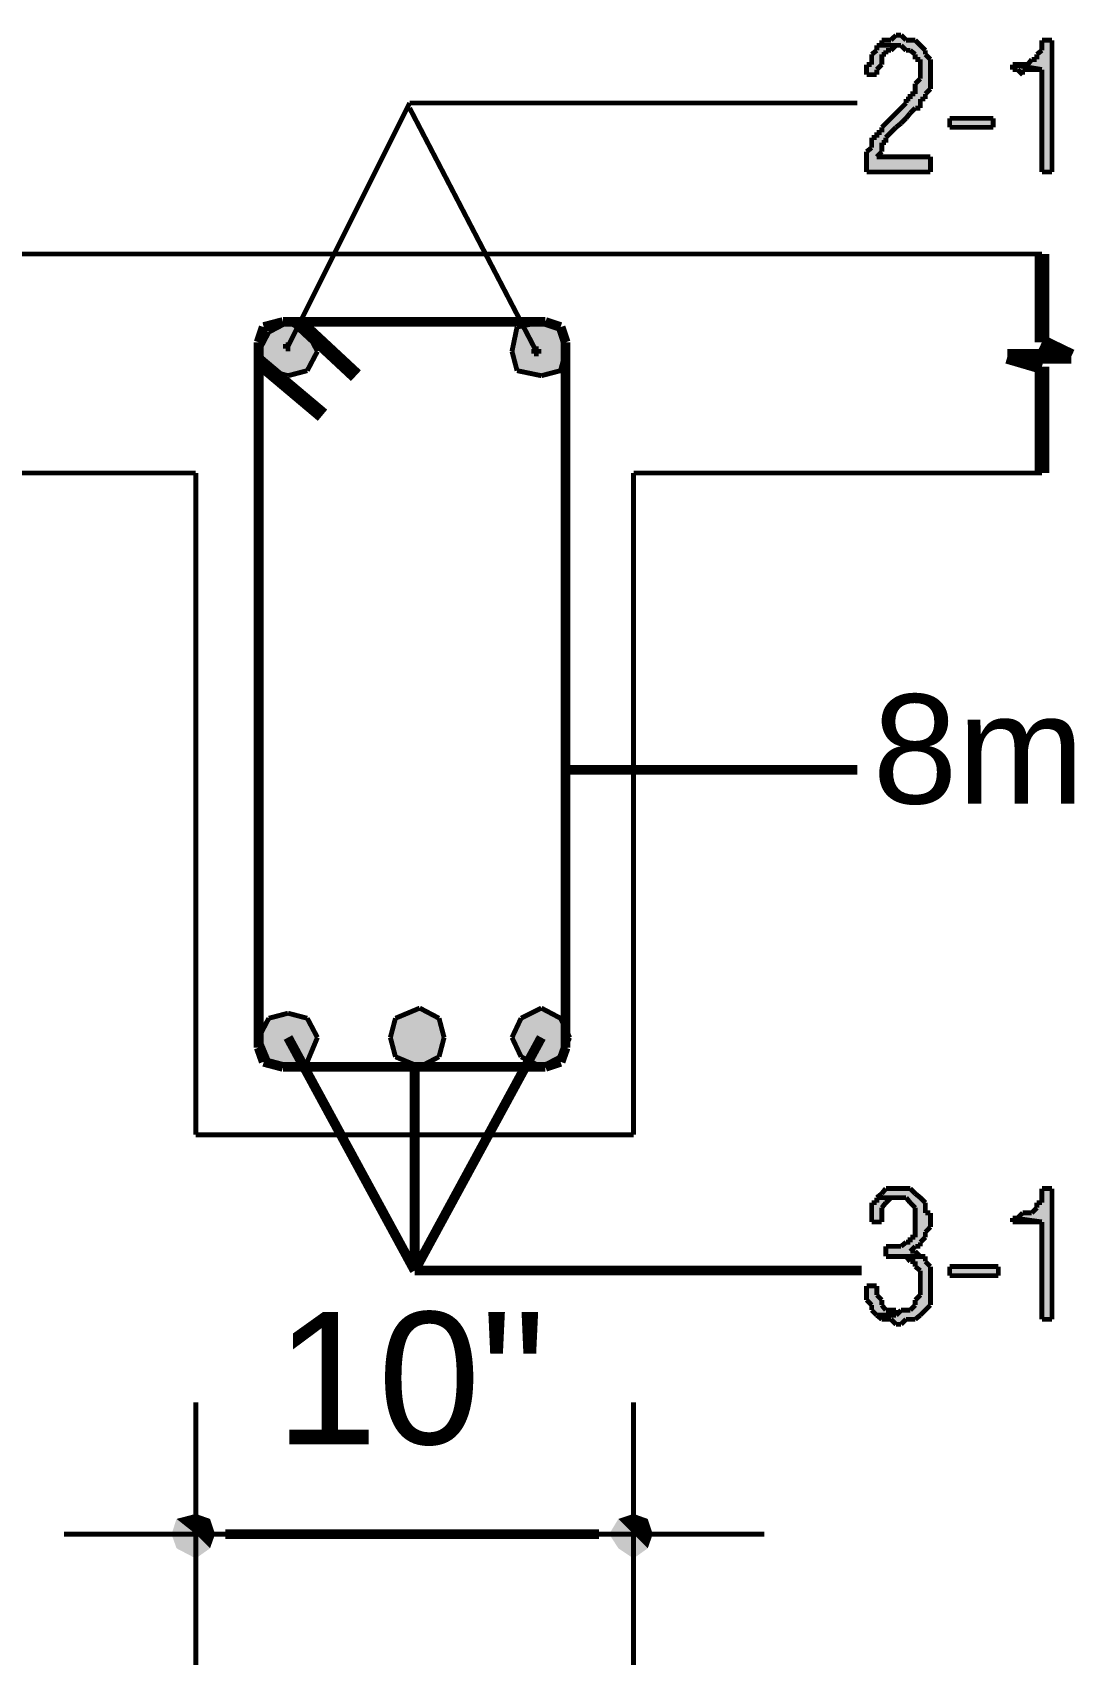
# Model space of a CAD drawing. Header units: millimetres. Extents: x 5 to 350, y 3 to 213.
# Drawn here: x 122.98 to 141.27, y 94.45 to 122.9 of the extents above; entities that cross this region are included whole.
import ezdxf

# ---------------------------------------------------------------- set-up
doc = ezdxf.new("R2010")
doc.units = ezdxf.units.MM
for name, color, linetype in [('H', 251, 'Continuous'), ('P', 255, 'Continuous'), ('T', 255, 'Continuous')]:
    doc.layers.add(name, color=color, linetype=linetype)
doc.styles.get("Standard").update_dxf_attribs({"font": 'arial.ttf'})

msp = doc.modelspace()

# ---------------------------------------------------------------- hatches: boundary and pattern name
at = {"layer": 'H', "linetype": 'Continuous'}
for points in [[(137.495, 120.474), (137.495, 120.826), (137.583, 120.897), (137.583, 121.073), (137.672, 121.073), (137.672, 121.162), (137.76, 121.162), (137.76, 121.25), (138.183, 121.673), (138.183, 121.744), (138.254, 121.744), (138.254, 121.832), (138.342, 121.832), (138.342, 122.008), (138.43, 122.096), (138.43, 122.432), (138.342, 122.432), (138.342, 122.52), (138.254, 122.59), (138.183, 122.59), (138.095, 122.678), (137.76, 122.678), (137.76, 122.767), (137.918, 122.767), (138.007, 122.855), (138.095, 122.855), (138.183, 122.767), (138.342, 122.767), (138.518, 122.59), (138.518, 122.52), (138.606, 122.432), (138.606, 121.92), (138.518, 121.832), (138.518, 121.744), (138.43, 121.744), (138.43, 121.585), (138.342, 121.585), (137.83, 121.073), (137.83, 120.985), (137.76, 120.985), (137.76, 120.826), (137.672, 120.738), (138.606, 120.738), (138.606, 120.474), (137.495, 120.474)], [(137.495, 122.167), (137.495, 122.343), (137.583, 122.343), (137.583, 122.52), (137.672, 122.59), (137.672, 122.678), (138.007, 122.678), (137.918, 122.59), (137.83, 122.59), (137.83, 122.52), (137.76, 122.52), (137.76, 122.343), (137.672, 122.255), (137.672, 122.167), (137.495, 122.167)], [(140.547, 120.474), (140.547, 122.255), (140.035, 122.343), (140.3, 122.343), (140.37, 122.432), (140.458, 122.432), (140.458, 122.52), (140.547, 122.59), (140.547, 122.767), (140.723, 122.767), (140.723, 120.474), (140.547, 120.474)], [(140.212, 122.167), (140.123, 122.255), (140.035, 122.255), (140.035, 122.343), (140.547, 122.255), (140.212, 122.255), (140.212, 122.167)], [(138.942, 121.25), (138.942, 121.408), (139.7, 121.408), (139.7, 121.25), (138.942, 121.25)], [(127.088, 117.687), (127.423, 117.863), (127.758, 117.687), (127.088, 117.687)], [(131.322, 117.352), (131.41, 117.775), (132.256, 117.352), (131.322, 117.352)], [(131.41, 117.775), (131.833, 117.863), (132.168, 117.775), (131.41, 117.775)], [(132.256, 117.352), (131.41, 117.775), (132.168, 117.775), (132.256, 117.352)], [(126.912, 117.352), (127.088, 117.687), (127.935, 117.352), (126.912, 117.352)], [(127.935, 117.352), (127.088, 117.687), (127.758, 117.687), (127.935, 117.352)], [(127.088, 117.016), (126.912, 117.352), (127.758, 117.016), (127.088, 117.016)], [(127.758, 117.016), (126.912, 117.352), (127.935, 117.352), (127.758, 117.016)], [(131.41, 117.016), (131.322, 117.352), (132.168, 117.016), (131.41, 117.016)], [(132.168, 117.016), (131.322, 117.352), (132.256, 117.352), (132.168, 117.016)], [(127.423, 116.928), (127.088, 117.016), (127.758, 117.016), (127.423, 116.928)], [(131.833, 116.928), (131.41, 117.016), (132.168, 117.016), (131.833, 116.928)], [(127.088, 105.745), (127.423, 105.833), (127.758, 105.745), (127.088, 105.745)], [(129.293, 105.745), (129.716, 105.922), (130.052, 105.745), (129.293, 105.745)], [(131.48, 105.745), (131.833, 105.922), (132.168, 105.745), (131.48, 105.745)], [(126.912, 105.41), (127.088, 105.745), (127.935, 105.41), (126.912, 105.41)], [(127.935, 105.41), (127.088, 105.745), (127.758, 105.745), (127.935, 105.41)], [(129.205, 105.41), (129.293, 105.745), (130.14, 105.41), (129.205, 105.41)], [(130.14, 105.41), (129.293, 105.745), (130.052, 105.745), (130.14, 105.41)], [(131.322, 105.41), (131.48, 105.745), (132.327, 105.41), (131.322, 105.41)], [(132.327, 105.41), (131.48, 105.745), (132.168, 105.745), (132.327, 105.41)], [(127.088, 104.987), (126.912, 105.41), (127.758, 104.987), (127.088, 104.987)], [(127.758, 104.987), (126.912, 105.41), (127.935, 105.41), (127.758, 104.987)], [(129.293, 105.075), (129.205, 105.41), (130.052, 105.075), (129.293, 105.075)], [(130.052, 105.075), (129.205, 105.41), (130.14, 105.41), (130.052, 105.075)], [(131.48, 105.075), (131.322, 105.41), (132.168, 105.075), (131.48, 105.075)], [(132.168, 105.075), (131.322, 105.41), (132.327, 105.41), (132.168, 105.075)], [(127.423, 104.898), (127.088, 104.987), (127.758, 104.987), (127.423, 104.898)], [(129.716, 104.898), (129.293, 105.075), (130.052, 105.075), (129.716, 104.898)], [(131.833, 104.898), (131.48, 105.075), (132.168, 105.075), (131.833, 104.898)], [(137.83, 101.6), (137.83, 101.776), (138.095, 101.776), (138.183, 101.847), (138.254, 101.847), (138.254, 101.935), (138.342, 101.935), (138.342, 102.447), (138.183, 102.623), (137.672, 102.623), (137.83, 102.782), (138.254, 102.782), (138.518, 102.535), (138.518, 102.358), (138.606, 102.358), (138.606, 102.112), (138.518, 102.023), (138.518, 101.935), (138.43, 101.847), (138.43, 101.776), (138.342, 101.776), (138.254, 101.688), (138.342, 101.688), (138.43, 101.6), (137.83, 101.6)], [(140.547, 100.506), (140.547, 102.2), (140.035, 102.27), (140.123, 102.27), (140.212, 102.358), (140.37, 102.358), (140.458, 102.447), (140.458, 102.535), (140.547, 102.535), (140.547, 102.782), (140.723, 102.782), (140.723, 100.506), (140.547, 100.506)], [(137.583, 102.2), (137.583, 102.535), (137.672, 102.535), (137.672, 102.623), (137.918, 102.623), (137.76, 102.447), (137.76, 102.2), (137.583, 102.2)], [(140.035, 102.2), (140.035, 102.27), (140.547, 102.2), (140.035, 102.2)], [(138.007, 100.418), (137.918, 100.506), (137.76, 100.506), (137.672, 100.577), (138.007, 100.577), (138.095, 100.665), (138.254, 100.665), (138.342, 100.753), (138.342, 100.842), (138.43, 100.93), (138.43, 101.353), (138.342, 101.424), (138.342, 101.512), (138.254, 101.512), (138.183, 101.6), (138.518, 101.6), (138.518, 101.512), (138.606, 101.424), (138.606, 100.753), (138.342, 100.506), (138.183, 100.506), (138.095, 100.418), (138.007, 100.418)], [(138.942, 101.265), (138.942, 101.424), (139.788, 101.424), (139.788, 101.265), (138.942, 101.265)], [(137.672, 100.577), (137.583, 100.665), (137.583, 100.753), (137.495, 100.842), (137.495, 101.088), (137.672, 101.088), (137.672, 100.93), (137.76, 100.842), (137.76, 100.753), (137.83, 100.665), (138.007, 100.665), (138.007, 100.577), (137.672, 100.577)], [(125.395, 96.767), (125.483, 97.032), (125.818, 96.767), (125.395, 96.767)], [(125.818, 96.767), (125.483, 97.032), (125.818, 97.12), (125.818, 96.767)], [(125.818, 96.767), (125.818, 97.12), (126.065, 97.032), (125.818, 96.767)], [(125.818, 96.767), (126.065, 97.032), (126.153, 96.767), (125.818, 96.767)], [(133.015, 96.767), (133.174, 97.032), (133.438, 96.767), (133.015, 96.767)], [(133.438, 96.767), (133.174, 97.032), (133.438, 97.12), (133.438, 96.767)], [(133.438, 96.767), (133.438, 97.12), (133.685, 97.032), (133.438, 96.767)], [(133.438, 96.767), (133.685, 97.032), (133.773, 96.767), (133.438, 96.767)], [(125.483, 96.52), (125.395, 96.767), (125.818, 96.767), (125.483, 96.52)], [(125.818, 96.344), (125.483, 96.52), (125.818, 96.767), (125.818, 96.344)], [(125.818, 96.344), (125.818, 96.767), (126.065, 96.52), (125.818, 96.344)], [(126.065, 96.52), (125.818, 96.767), (126.153, 96.767), (126.065, 96.52)], [(133.174, 96.52), (133.015, 96.767), (133.438, 96.767), (133.174, 96.52)], [(133.438, 96.344), (133.174, 96.52), (133.438, 96.767), (133.438, 96.344)], [(133.438, 96.344), (133.438, 96.767), (133.685, 96.52), (133.438, 96.344)], [(133.685, 96.52), (133.438, 96.767), (133.773, 96.767), (133.685, 96.52)]]:
    msp.add_hatch(color=256, dxfattribs=at).paths.add_polyline_path(points)

# ---------------------------------------------------------------- linework, layer by layer
at = {"layer": 'P'}
for points, const_width in [([(138.007, 122.855), (137.918, 122.767)], 0.085), ([(138.095, 122.855), (138.007, 122.855)], 0.085), ([(138.183, 122.767), (138.095, 122.855)], 0.085), ([(138.095, 122.855), (138.095, 122.855)], 0.085), ([(137.672, 122.59), (137.583, 122.52)], 0.085), ([(137.672, 122.678), (137.672, 122.59)], 0.085), ([(138.095, 122.678), (137.672, 122.678)], 0.085), ([(137.76, 122.678), (137.672, 122.678)], 0.085), ([(137.672, 122.678), (138.095, 122.678)], 0.085), ([(137.83, 122.767), (137.76, 122.767)], 0.085), ([(137.76, 122.767), (137.76, 122.678)], 0.085), ([(137.918, 122.767), (137.83, 122.767)], 0.085), ([(137.83, 122.52), (137.83, 122.59)], 0.085), ([(137.83, 122.59), (137.918, 122.59)], 0.085), ([(137.918, 122.59), (138.007, 122.678)], 0.085), ([(138.007, 122.678), (138.095, 122.678)], 0.085), ([(138.095, 122.678), (138.183, 122.59)], 0.085), ([(138.254, 122.767), (138.183, 122.767)], 0.085), ([(138.183, 122.59), (138.254, 122.59)], 0.085), ([(138.342, 122.767), (138.254, 122.767)], 0.085), ([(138.254, 122.59), (138.342, 122.52)], 0.085), ([(138.43, 122.678), (138.342, 122.767)], 0.085), ([(138.518, 122.59), (138.43, 122.678)], 0.085), ([(138.518, 122.52), (138.518, 122.59)], 0.085), ([(140.547, 122.59), (140.458, 122.52)], 0.085), ([(140.723, 122.767), (140.547, 122.767)], 0.085), ([(140.547, 122.767), (140.547, 122.678)], 0.085), ([(140.547, 122.678), (140.547, 122.59)], 0.085), ([(140.723, 120.474), (140.723, 122.767)], 0.085), ([(137.583, 122.343), (137.495, 122.343)], 0.085), ([(137.495, 122.343), (137.495, 122.255)], 0.085), ([(137.583, 122.52), (137.583, 122.432)], 0.085), ([(137.583, 122.432), (137.583, 122.343)], 0.085), ([(137.672, 122.255), (137.76, 122.343)], 0.085), ([(137.76, 122.432), (137.76, 122.52)], 0.085), ([(137.76, 122.52), (137.83, 122.52)], 0.085), ([(137.76, 122.343), (137.76, 122.432)], 0.085), ([(138.342, 122.52), (138.342, 122.432)], 0.085), ([(138.342, 122.432), (138.43, 122.432)], 0.085), ([(138.43, 122.432), (138.43, 122.343)], 0.085), ([(138.43, 122.343), (138.43, 122.255)], 0.085), ([(138.606, 122.432), (138.518, 122.52)], 0.085), ([(138.606, 122.343), (138.606, 122.432)], 0.085), ([(138.606, 122.255), (138.606, 122.343)], 0.085), ([(140.035, 122.343), (140.035, 122.255)], 0.085), ([(140.547, 122.255), (140.035, 122.343)], 0.085), ([(140.123, 122.343), (140.035, 122.343)], 0.085), ([(140.035, 122.343), (140.547, 122.255)], 0.085), ([(140.212, 122.343), (140.123, 122.343)], 0.085), ([(140.3, 122.343), (140.212, 122.343)], 0.085), ([(140.37, 122.432), (140.3, 122.343)], 0.085), ([(140.458, 122.432), (140.37, 122.432)], 0.085), ([(140.458, 122.52), (140.458, 122.432)], 0.085), ([(137.495, 122.255), (137.495, 122.167)], 0.085), ([(137.495, 122.167), (137.672, 122.167)], 0.085), ([(137.672, 122.167), (137.672, 122.255)], 0.085), ([(138.43, 122.096), (138.342, 122.008)], 0.085), ([(138.342, 122.008), (138.342, 121.92)], 0.085), ([(138.43, 122.255), (138.43, 122.167)], 0.085), ([(138.43, 122.167), (138.43, 122.096)], 0.085), ([(138.606, 122.167), (138.606, 122.255)], 0.085), ([(138.606, 122.096), (138.606, 122.167)], 0.085), ([(138.606, 122.008), (138.606, 122.096)], 0.085), ([(138.606, 121.92), (138.606, 122.008)], 0.085), ([(140.035, 122.255), (140.123, 122.255)], 0.085), ([(140.123, 122.255), (140.212, 122.167)], 0.085), ([(140.212, 122.167), (140.212, 122.255)], 0.085), ([(140.212, 122.255), (140.3, 122.255)], 0.085), ([(140.3, 122.255), (140.37, 122.255)], 0.085), ([(140.37, 122.255), (140.458, 122.255)], 0.085), ([(140.458, 122.255), (140.547, 122.255)], 0.085), ([(140.547, 122.255), (140.547, 120.474)], 0.085), ([(138.254, 121.744), (138.183, 121.744)], 0.085), ([(138.183, 121.744), (138.183, 121.673)], 0.085), ([(138.342, 121.832), (138.254, 121.832)], 0.085), ([(138.254, 121.832), (138.254, 121.744)], 0.085), ([(138.342, 121.92), (138.342, 121.832)], 0.085), ([(138.43, 121.673), (138.43, 121.744)], 0.085), ([(138.43, 121.744), (138.518, 121.744)], 0.085), ([(138.518, 121.832), (138.606, 121.92)], 0.085), ([(138.518, 121.744), (138.518, 121.832)], 0.085), ([(127.423, 117.44), (129.54, 121.673)], 0.085), ([(129.54, 121.673), (137.336, 121.673)], 0.085), ([(131.745, 117.352), (129.54, 121.585)], 0.085), ([(138.007, 121.497), (137.918, 121.408)], 0.085), ([(138.095, 121.585), (138.007, 121.497)], 0.085), ([(138.183, 121.673), (138.095, 121.585)], 0.085), ([(138.183, 121.408), (138.254, 121.497)], 0.085), ([(138.254, 121.497), (138.342, 121.585)], 0.085), ([(138.342, 121.585), (138.43, 121.585)], 0.085), ([(138.43, 121.585), (138.43, 121.673)], 0.085), ([(137.76, 121.162), (137.672, 121.162)], 0.085), ([(137.672, 121.162), (137.672, 121.073)], 0.085), ([(137.83, 121.32), (137.76, 121.25)], 0.085), ([(137.76, 121.25), (137.76, 121.162)], 0.085), ([(137.918, 121.408), (137.83, 121.32)], 0.085), ([(137.83, 121.073), (137.918, 121.162)], 0.085), ([(137.918, 121.162), (138.007, 121.25)], 0.085), ([(138.007, 121.25), (138.095, 121.32)], 0.085), ([(138.095, 121.32), (138.183, 121.408)], 0.085), ([(138.942, 121.25), (138.942, 121.408)], 0.085), ([(138.942, 121.408), (139.7, 121.408)], 0.085), ([(139.7, 121.25), (138.942, 121.25)], 0.085), ([(138.942, 121.25), (138.942, 121.25)], 0.085), ([(139.7, 121.408), (139.7, 121.25)], 0.085), ([(137.583, 120.897), (137.495, 120.826)], 0.085), ([(137.672, 121.073), (137.583, 121.073)], 0.085), ([(137.583, 121.073), (137.583, 120.985)], 0.085), ([(137.583, 120.985), (137.583, 120.897)], 0.085), ([(137.76, 120.897), (137.76, 120.985)], 0.085), ([(137.76, 120.985), (137.83, 120.985)], 0.085), ([(137.76, 120.826), (137.76, 120.897)], 0.085), ([(137.83, 120.985), (137.83, 121.073)], 0.085), ([(137.495, 120.826), (137.495, 120.738)], 0.085), ([(137.495, 120.738), (137.495, 120.65)], 0.085), ([(137.495, 120.65), (137.495, 120.562)], 0.085), ([(137.672, 120.738), (137.76, 120.826)], 0.085), ([(138.606, 120.738), (137.672, 120.738)], 0.085), ([(138.606, 120.474), (138.606, 120.738)], 0.085), ([(137.495, 120.562), (137.495, 120.474)], 0.085), ([(137.495, 120.474), (138.606, 120.474)], 0.085), ([(140.547, 120.474), (140.723, 120.474)], 0.085), ([(140.547, 119.045), (119.468, 119.045)], 0.085), ([(140.547, 117.51), (140.547, 119.045)], 0.254), ([(127, 117.775), (126.912, 117.51)], 0.169), ([(127.335, 117.863), (127, 117.775)], 0.169), ([(127.423, 117.863), (127.088, 117.687)], 0.085), ([(131.904, 117.863), (127.335, 117.863)], 0.169), ([(127.758, 117.687), (127.423, 117.863)], 0.085), ([(127.6, 117.863), (128.605, 116.928)], 0.254), ([(131.41, 117.775), (131.322, 117.352)], 0.085), ([(131.833, 117.863), (131.41, 117.775)], 0.085), ([(132.168, 117.775), (131.833, 117.863)], 0.085), ([(132.168, 117.775), (131.904, 117.863)], 0.169), ([(132.256, 117.51), (132.168, 117.775)], 0.169), ([(132.256, 117.352), (132.168, 117.775)], 0.085), ([(126.912, 117.51), (126.912, 105.234)], 0.169), ([(127.088, 117.687), (126.912, 117.352)], 0.085), ([(127.423, 117.44), (127.423, 117.51)], 0.085), ([(127.935, 117.352), (127.758, 117.687)], 0.085), ([(132.256, 105.234), (132.256, 117.51)], 0.169), ([(141.058, 117.263), (140.547, 117.51)], 0.254), ([(126.912, 117.175), (128.023, 116.24)], 0.254), ([(126.912, 117.352), (127.088, 117.016)], 0.085), ([(127.335, 117.44), (127.423, 117.44)], 0.085), ([(127.423, 117.44), (127.423, 117.352)], 0.085), ([(127.423, 117.352), (127.423, 117.44)], 0.085), ([(127.423, 117.44), (127.423, 117.44)], 0.085), ([(127.758, 117.016), (127.935, 117.352)], 0.085), ([(127.935, 117.352), (127.935, 117.352)], 0.085), ([(131.322, 117.352), (131.41, 117.016)], 0.085), ([(131.657, 117.352), (131.745, 117.352)], 0.085), ([(131.745, 117.352), (131.745, 117.44)], 0.085), ([(131.833, 117.352), (131.745, 117.352)], 0.085), ([(131.745, 117.352), (131.745, 117.263)], 0.085), ([(132.168, 117.016), (132.256, 117.352)], 0.085), ([(132.256, 117.352), (132.256, 117.352)], 0.085), ([(140.547, 117.087), (139.947, 117.263)], 0.254), ([(139.947, 117.263), (141.058, 117.263)], 0.254), ([(140.547, 115.235), (140.547, 117.087)], 0.254), ([(127.088, 117.016), (127.423, 116.928)], 0.085), ([(127.423, 116.928), (127.758, 117.016)], 0.085), ([(131.41, 117.016), (131.833, 116.928)], 0.085), ([(131.833, 116.928), (132.168, 117.016)], 0.085), ([(119.468, 115.235), (125.818, 115.235)], 0.085), ([(125.818, 115.235), (125.818, 103.717)], 0.085), ([(133.438, 103.717), (133.438, 115.235)], 0.085), ([(140.547, 115.235), (133.438, 115.235)], 0.085), ([(132.256, 110.067), (137.336, 110.067)], 0.169), ([(127.423, 105.833), (127.088, 105.745)], 0.085), ([(127.758, 105.745), (127.423, 105.833)], 0.085), ([(129.716, 105.922), (129.293, 105.745)], 0.085), ([(130.052, 105.745), (129.716, 105.922)], 0.085), ([(131.833, 105.922), (131.48, 105.745)], 0.085), ([(132.168, 105.745), (131.833, 105.922)], 0.085), ([(127.088, 105.745), (126.912, 105.41)], 0.085), ([(127.935, 105.41), (127.758, 105.745)], 0.085), ([(129.293, 105.745), (129.205, 105.41)], 0.085), ([(130.14, 105.41), (130.052, 105.745)], 0.085), ([(131.48, 105.745), (131.322, 105.41)], 0.085), ([(132.327, 105.41), (132.168, 105.745)], 0.085), ([(126.912, 105.234), (127, 104.987)], 0.169), ([(126.912, 105.41), (127.088, 104.987)], 0.085), ([(129.628, 101.353), (127.423, 105.41)], 0.169), ([(127.758, 104.987), (127.935, 105.41)], 0.085), ([(127.935, 105.41), (127.935, 105.41)], 0.085), ([(129.205, 105.41), (129.293, 105.075)], 0.085), ([(131.833, 105.41), (129.628, 101.353)], 0.169), ([(130.052, 105.075), (130.14, 105.41)], 0.085), ([(130.14, 105.41), (130.14, 105.41)], 0.085), ([(131.322, 105.41), (131.48, 105.075)], 0.085), ([(132.168, 104.987), (132.256, 105.234)], 0.169), ([(132.168, 105.075), (132.327, 105.41)], 0.085), ([(132.327, 105.41), (132.327, 105.41)], 0.085), ([(127, 104.987), (127.335, 104.898)], 0.169), ([(127.088, 104.987), (127.423, 104.898)], 0.085), ([(127.335, 104.898), (131.904, 104.898)], 0.169), ([(127.423, 104.898), (127.758, 104.987)], 0.085), ([(129.293, 105.075), (129.716, 104.898)], 0.085), ([(129.628, 104.898), (129.628, 101.353)], 0.169), ([(129.716, 104.898), (130.052, 105.075)], 0.085), ([(131.48, 105.075), (131.833, 104.898)], 0.085), ([(131.833, 104.898), (132.168, 105.075)], 0.085), ([(131.904, 104.898), (132.168, 104.987)], 0.169), ([(127.335, 104.898), (131.904, 104.898)], 0.085), ([(125.818, 103.717), (133.438, 103.717)], 0.085), ([(137.76, 102.694), (137.672, 102.623)], 0.085), ([(137.83, 102.782), (137.76, 102.694)], 0.085), ([(137.918, 102.782), (137.83, 102.782)], 0.085), ([(138.007, 102.782), (137.918, 102.782)], 0.085), ([(138.095, 102.782), (138.007, 102.782)], 0.085), ([(138.183, 102.782), (138.095, 102.782)], 0.085), ([(138.254, 102.782), (138.183, 102.782)], 0.085), ([(138.342, 102.694), (138.254, 102.782)], 0.085), ([(138.43, 102.623), (138.342, 102.694)], 0.085), ([(140.723, 102.782), (140.547, 102.782)], 0.085), ([(140.547, 102.782), (140.547, 102.694)], 0.085), ([(140.547, 102.694), (140.547, 102.623)], 0.085), ([(140.723, 100.506), (140.723, 102.782)], 0.085), ([(137.672, 102.535), (137.583, 102.535)], 0.085), ([(137.583, 102.535), (137.583, 102.447)], 0.085), ([(137.583, 102.447), (137.583, 102.358)], 0.085), ([(137.672, 102.623), (137.672, 102.535)], 0.085), ([(138.095, 102.623), (137.672, 102.623)], 0.085), ([(137.672, 102.623), (138.095, 102.623)], 0.085), ([(137.76, 102.447), (137.83, 102.535)], 0.085), ([(137.76, 102.358), (137.76, 102.447)], 0.085), ([(137.83, 102.535), (137.918, 102.623)], 0.085), ([(137.918, 102.623), (138.007, 102.623)], 0.085), ([(138.007, 102.623), (138.095, 102.623)], 0.085), ([(138.095, 102.623), (138.183, 102.623)], 0.085), ([(138.183, 102.623), (138.254, 102.535)], 0.085), ([(138.254, 102.535), (138.342, 102.447)], 0.085), ([(138.342, 102.447), (138.342, 102.358)], 0.085), ([(138.518, 102.535), (138.43, 102.623)], 0.085), ([(138.518, 102.447), (138.518, 102.535)], 0.085), ([(138.518, 102.358), (138.518, 102.447)], 0.085), ([(140.458, 102.447), (140.37, 102.358)], 0.085), ([(140.547, 102.535), (140.458, 102.535)], 0.085), ([(140.458, 102.535), (140.458, 102.447)], 0.085), ([(140.547, 102.623), (140.547, 102.535)], 0.085), ([(137.583, 102.358), (137.583, 102.27)], 0.085), ([(137.583, 102.27), (137.583, 102.2)], 0.085), ([(137.583, 102.2), (137.76, 102.2)], 0.085), ([(137.76, 102.27), (137.76, 102.358)], 0.085), ([(137.76, 102.2), (137.76, 102.27)], 0.085), ([(138.342, 102.358), (138.342, 102.27)], 0.085), ([(138.342, 102.27), (138.342, 102.2)], 0.085), ([(138.342, 102.2), (138.342, 102.112)], 0.085), ([(138.342, 102.112), (138.342, 102.023)], 0.085), ([(138.606, 102.358), (138.518, 102.358)], 0.085), ([(138.518, 102.023), (138.606, 102.112)], 0.085), ([(138.606, 102.27), (138.606, 102.358)], 0.085), ([(138.606, 102.2), (138.606, 102.27)], 0.085), ([(138.606, 102.112), (138.606, 102.2)], 0.085), ([(140.035, 102.27), (140.035, 102.2)], 0.085), ([(140.547, 102.2), (140.035, 102.27)], 0.085), ([(140.123, 102.27), (140.035, 102.27)], 0.085), ([(140.035, 102.27), (140.547, 102.2)], 0.085), ([(140.035, 102.2), (140.123, 102.2)], 0.085), ([(140.212, 102.358), (140.123, 102.27)], 0.085), ([(140.123, 102.2), (140.212, 102.2)], 0.085), ([(140.3, 102.358), (140.212, 102.358)], 0.085), ([(140.212, 102.2), (140.3, 102.2)], 0.085), ([(140.37, 102.358), (140.3, 102.358)], 0.085), ([(140.3, 102.2), (140.37, 102.2)], 0.085), ([(140.37, 102.2), (140.458, 102.2)], 0.085), ([(140.458, 102.2), (140.547, 102.2)], 0.085), ([(140.547, 102.2), (140.547, 100.506)], 0.085), ([(138.183, 101.847), (138.095, 101.776)], 0.085), ([(138.254, 101.847), (138.183, 101.847)], 0.085), ([(138.342, 101.935), (138.254, 101.935)], 0.085), ([(138.254, 101.935), (138.254, 101.847)], 0.085), ([(138.342, 102.023), (138.342, 101.935)], 0.085), ([(138.43, 101.847), (138.518, 101.935)], 0.085), ([(138.43, 101.776), (138.43, 101.847)], 0.085), ([(138.518, 101.935), (138.518, 102.023)], 0.085), ([(137.918, 101.776), (137.83, 101.776)], 0.085), ([(137.83, 101.776), (137.83, 101.6)], 0.085), ([(137.83, 101.6), (137.918, 101.6)], 0.085), ([(138.007, 101.776), (137.918, 101.776)], 0.085), ([(138.43, 101.6), (137.918, 101.6)], 0.085), ([(137.918, 101.6), (138.007, 101.6)], 0.085), ([(137.918, 101.6), (138.43, 101.6)], 0.085), ([(138.095, 101.776), (138.007, 101.776)], 0.085), ([(138.007, 101.6), (138.095, 101.6)], 0.085), ([(138.095, 101.6), (138.183, 101.6)], 0.085), ([(138.183, 101.6), (138.254, 101.512)], 0.085), ([(138.254, 101.688), (138.342, 101.776)], 0.085), ([(138.342, 101.688), (138.254, 101.688)], 0.085), ([(138.342, 101.776), (138.43, 101.776)], 0.085), ([(138.43, 101.6), (138.342, 101.688)], 0.085), ([(138.518, 101.6), (138.43, 101.6)], 0.085), ([(138.518, 101.512), (138.518, 101.6)], 0.085), ([(129.628, 101.353), (137.407, 101.353)], 0.169), ([(138.254, 101.512), (138.342, 101.512)], 0.085), ([(138.342, 101.512), (138.342, 101.424)], 0.085), ([(138.342, 101.424), (138.43, 101.353)], 0.085), ([(138.43, 101.353), (138.43, 101.265)], 0.085), ([(138.43, 101.265), (138.43, 101.177)], 0.085), ([(138.606, 101.424), (138.518, 101.512)], 0.085), ([(138.606, 101.353), (138.606, 101.424)], 0.085), ([(138.606, 101.265), (138.606, 101.353)], 0.085), ([(138.606, 101.177), (138.606, 101.265)], 0.085), ([(138.942, 101.265), (138.942, 101.424)], 0.085), ([(138.942, 101.424), (139.788, 101.424)], 0.085), ([(139.788, 101.265), (138.942, 101.265)], 0.085), ([(138.942, 101.265), (138.942, 101.265)], 0.085), ([(139.788, 101.424), (139.788, 101.265)], 0.085), ([(137.672, 101.088), (137.495, 101.088)], 0.085), ([(137.495, 101.088), (137.495, 101)], 0.085), ([(137.495, 101), (137.495, 100.93)], 0.085), ([(137.672, 101), (137.672, 101.088)], 0.085), ([(137.672, 100.93), (137.672, 101)], 0.085), ([(138.43, 101.177), (138.43, 101.088)], 0.085), ([(138.43, 101.088), (138.43, 101)], 0.085), ([(138.43, 101), (138.43, 100.93)], 0.085), ([(138.606, 101.088), (138.606, 101.177)], 0.085), ([(138.606, 101), (138.606, 101.088)], 0.085), ([(138.606, 100.93), (138.606, 101)], 0.085), ([(137.495, 100.93), (137.495, 100.842)], 0.085), ([(137.495, 100.842), (137.583, 100.753)], 0.085), ([(137.583, 100.753), (137.583, 100.665)], 0.085), ([(137.583, 100.665), (137.672, 100.577)], 0.085), ([(137.76, 100.842), (137.672, 100.93)], 0.085), ([(137.76, 100.753), (137.76, 100.842)], 0.085), ([(137.83, 100.665), (137.76, 100.753)], 0.085), ([(137.918, 100.665), (137.83, 100.665)], 0.085), ([(138.007, 100.665), (137.918, 100.665)], 0.085), ([(138.007, 100.577), (138.007, 100.665)], 0.085), ([(138.095, 100.665), (138.007, 100.577)], 0.085), ([(138.183, 100.665), (138.095, 100.665)], 0.085), ([(138.254, 100.665), (138.183, 100.665)], 0.085), ([(138.342, 100.753), (138.254, 100.665)], 0.085), ([(138.43, 100.93), (138.342, 100.842)], 0.085), ([(138.342, 100.842), (138.342, 100.753)], 0.085), ([(138.43, 100.577), (138.518, 100.665)], 0.085), ([(138.518, 100.665), (138.606, 100.753)], 0.085), ([(138.606, 100.842), (138.606, 100.93)], 0.085), ([(138.606, 100.753), (138.606, 100.842)], 0.085), ([(137.672, 100.577), (138.007, 100.577)], 0.085), ([(138.007, 100.577), (137.672, 100.577)], 0.085), ([(137.672, 100.577), (137.76, 100.506)], 0.085), ([(137.76, 100.506), (137.83, 100.506)], 0.085), ([(137.83, 100.506), (137.918, 100.506)], 0.085), ([(137.918, 100.506), (138.007, 100.418)], 0.085), ([(138.007, 100.418), (138.095, 100.418)], 0.085), ([(138.095, 100.418), (138.183, 100.506)], 0.085), ([(138.183, 100.506), (138.254, 100.506)], 0.085), ([(138.254, 100.506), (138.342, 100.506)], 0.085), ([(138.342, 100.506), (138.43, 100.577)], 0.085), ([(140.547, 100.506), (140.723, 100.506)], 0.085), ([(125.818, 94.492), (125.818, 99.06)], 0.085), ([(133.438, 99.06), (133.438, 94.492)], 0.085), ([(128.094, 96.767), (123.525, 96.767)], 0.085), ([(126.33, 96.767), (132.838, 96.767)], 0.169), ([(131.145, 96.767), (135.714, 96.767)], 0.085)]:
    msp.add_lwpolyline(points, dxfattribs=dict(at, const_width=const_width))

# ---------------------------------------------------------------- texts
at = {"layer": 'T', "attachment_point": 7}
for s, insert, char_height in [('{\\fArial|b0|i0|c0|p18;8mmØ@ 7"c/c.}', (137.6, 109.1), 1.9), ('{\\fArial|b0|i0|c0|p18;10"}', (127.2, 98.3), 2.3)]:
    msp.add_mtext(s, dxfattribs=dict(at, insert=insert, char_height=char_height))

doc.saveas('drawing.dxf')
